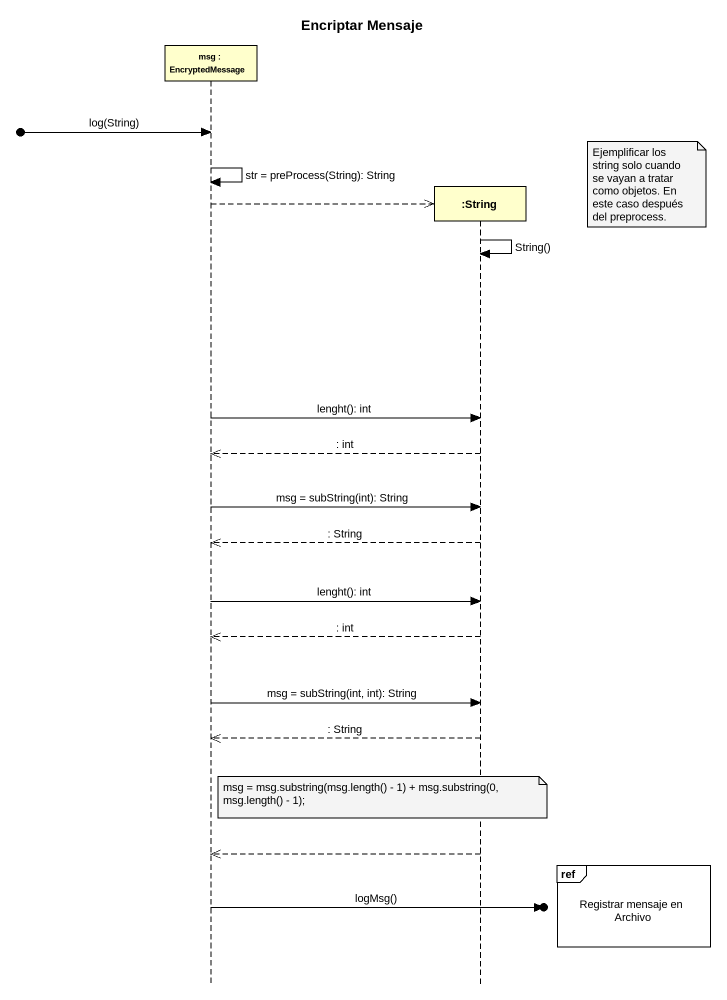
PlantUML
@startuml
title Encriptar Mensaje
hide footbox
participant "msg : EncryptedMessage" as msg
participant ":String" as String

[o-> msg : log(String)
msg -> msg : str = preProcess(String): String
note right of String : Ejemplificar los string solo cuando se vayan a tratar como objetos. En este caso después del preprocess.
msg -->> String **
String -> String : String()
msg -> String : lenght(): int
String -->> msg : : int
msg -> String : msg = subString(int): String
String -->> msg : : String
msg -> String : lenght(): int
String -->> msg : : int
msg -> String : msg = subString(int, int): String
String -->> msg : : String
note over String : msg = msg.substring(msg.length() - 1) + msg.substring(0, msg.length() - 1);
String -->> msg
ref over String : Registrar mensaje en Archivo
msg ->o] : logMsg()
@enduml
